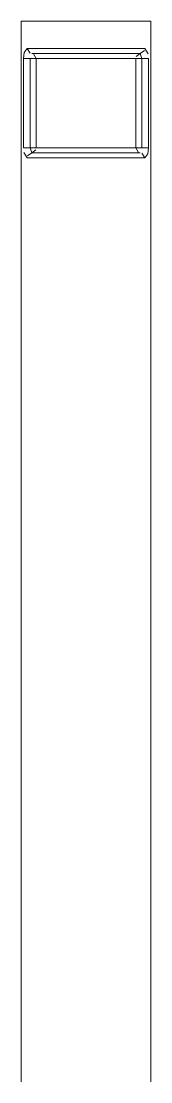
# Model space of a CAD drawing. Header units: metres. Extents: x -0.64 to 0.89, y -0.01 to 0.61.
# Drawn here: x 0.277324 to 0.277584, y 0.567299 to 0.569433 of the extents above; entities that cross this region are included whole.
import ezdxf
from ezdxf.xclip import XClip

# ---------------------------------------------------------------- set-up
doc = ezdxf.new("R2010")
doc.units = ezdxf.units.M
doc.header["$MEASUREMENT"] = 0
doc.header["$XCLIPFRAME"] = 0
doc.layers.add('011_Stift 1.Grau', color=7, linetype='Continuous')
doc.layers.add('250 Abbildungen _ Grafiken', color=7, linetype='Continuous')

# ---------------------------------------------------------------- blocks, each defined once
blk = doc.blocks.new('Zeichnung_4_3', base_point=(-3.2314199, 0.5250452))
at = {"layer": '250 Abbildungen _ Grafiken', "color": 7, "linetype": 'Continuous', "lineweight": 13, "ltscale": 1000}
for p, q in [((0.2775162, 0.5694333), (0.2773239, 0.5694333)), ((0.2773239, 0.5694333), (0.2773239, 0.567299)), ((0.2775839, 0.5694333), (0.2775162, 0.5694333)), ((0.2775839, 0.5694333), (0.2775839, 0.567299)), ((0.2775162, 0.5693783), (0.2773359, 0.5693783)), ((0.2775114, 0.5693683), (0.2773449, 0.5693683)), ((0.2775628, 0.5693683), (0.2775114, 0.5693683)), ((0.2775719, 0.5693783), (0.2775162, 0.5693783)), ((0.2773285, 0.5693583), (0.2773285, 0.5691783)), ((0.2773285, 0.5693583), (0.2773415, 0.5693583)), ((0.2773415, 0.5693583), (0.2773415, 0.5691783)), ((0.277354, 0.5693583), (0.2773415, 0.5693583)), ((0.277354, 0.5691783), (0.277354, 0.5693583)), ((0.2775538, 0.5693583), (0.277354, 0.5693583)), ((0.2775538, 0.5691783), (0.2775538, 0.5693583)), ((0.2775538, 0.5693583), (0.2775663, 0.5693583)), ((0.2775793, 0.5693583), (0.2775663, 0.5693583)), ((0.2775663, 0.5693583), (0.2775663, 0.5691783)), ((0.2775793, 0.5693583), (0.2775793, 0.5691783)), ((0.2773285, 0.5691783), (0.2773415, 0.5691783)), ((0.277354, 0.5691783), (0.2773415, 0.5691783)), ((0.2775538, 0.5691783), (0.277354, 0.5691783)), ((0.2775538, 0.5691783), (0.2775663, 0.5691783)), ((0.2775793, 0.5691783), (0.2775663, 0.5691783)), ((0.2775162, 0.5691583), (0.2773359, 0.5691583)), ((0.2775114, 0.5691683), (0.2773449, 0.5691683)), ((0.2775628, 0.5691683), (0.2775114, 0.5691683)), ((0.2775719, 0.5691583), (0.2775162, 0.5691583))]:
    blk.add_line(p, q, dxfattribs=at)
at = {"layer": '250 Abbildungen _ Grafiken', "color": 7, "linetype": 'Continuous', "lineweight": 13, "ltscale": 1000, "flags": 128}
for points in [[(0.2773285, 0.5693583), (0.2773296, 0.5693702), (0.2773359, 0.5693783)], [(0.2775628, 0.5693683), (0.2775545, 0.5693622)], [(0.2775628, 0.5693683), (0.2775663, 0.5693583)], [(0.2775663, 0.5693583), (0.2775628, 0.5693683)], [(0.2775719, 0.5693783), (0.2775786, 0.5693678)], [(0.2773449, 0.5691683), (0.2773415, 0.5691783)], [(0.2773415, 0.5691783), (0.2773449, 0.5691683)], [(0.2773449, 0.5691683), (0.2773533, 0.5691745)], [(0.2775793, 0.5691783), (0.2775782, 0.5691665), (0.2775719, 0.5691583)], [(0.2773359, 0.5691583), (0.2773292, 0.5691689)], [(0.2773449, 0.5691683), (0.2773366, 0.5691622)], [(0.2775719, 0.5691583), (0.2775662, 0.5691676)]]:
    blk.add_lwpolyline(points, dxfattribs=at)
for points in [[(0.2773359, 0.5693783), (0.2773416, 0.569369)], [(0.277354, 0.5693583), (0.2773483, 0.5693676)], [(0.2775628, 0.5693683), (0.2775712, 0.5693745)], [(0.2775538, 0.5691783), (0.2775595, 0.569169)]]:
    blk.add_lwpolyline(points, close=True, dxfattribs=at)

msp = doc.modelspace()

# ---------------------------------------------------------------- block references
at = {"layer": '011_Stift 1.Grau', "color": 7, "linetype": 'Continuous', "lineweight": 13, "ltscale": 1000}
ref = msp.add_blockref('Zeichnung_4_3', (-3.2314199, 0.5250452), dxfattribs=at)
XClip(ref).set_block_clipping_path([(0.2415876712, 0.4461899202), (0.383283947, 0.5888474518)])

doc.saveas('drawing.dxf')
